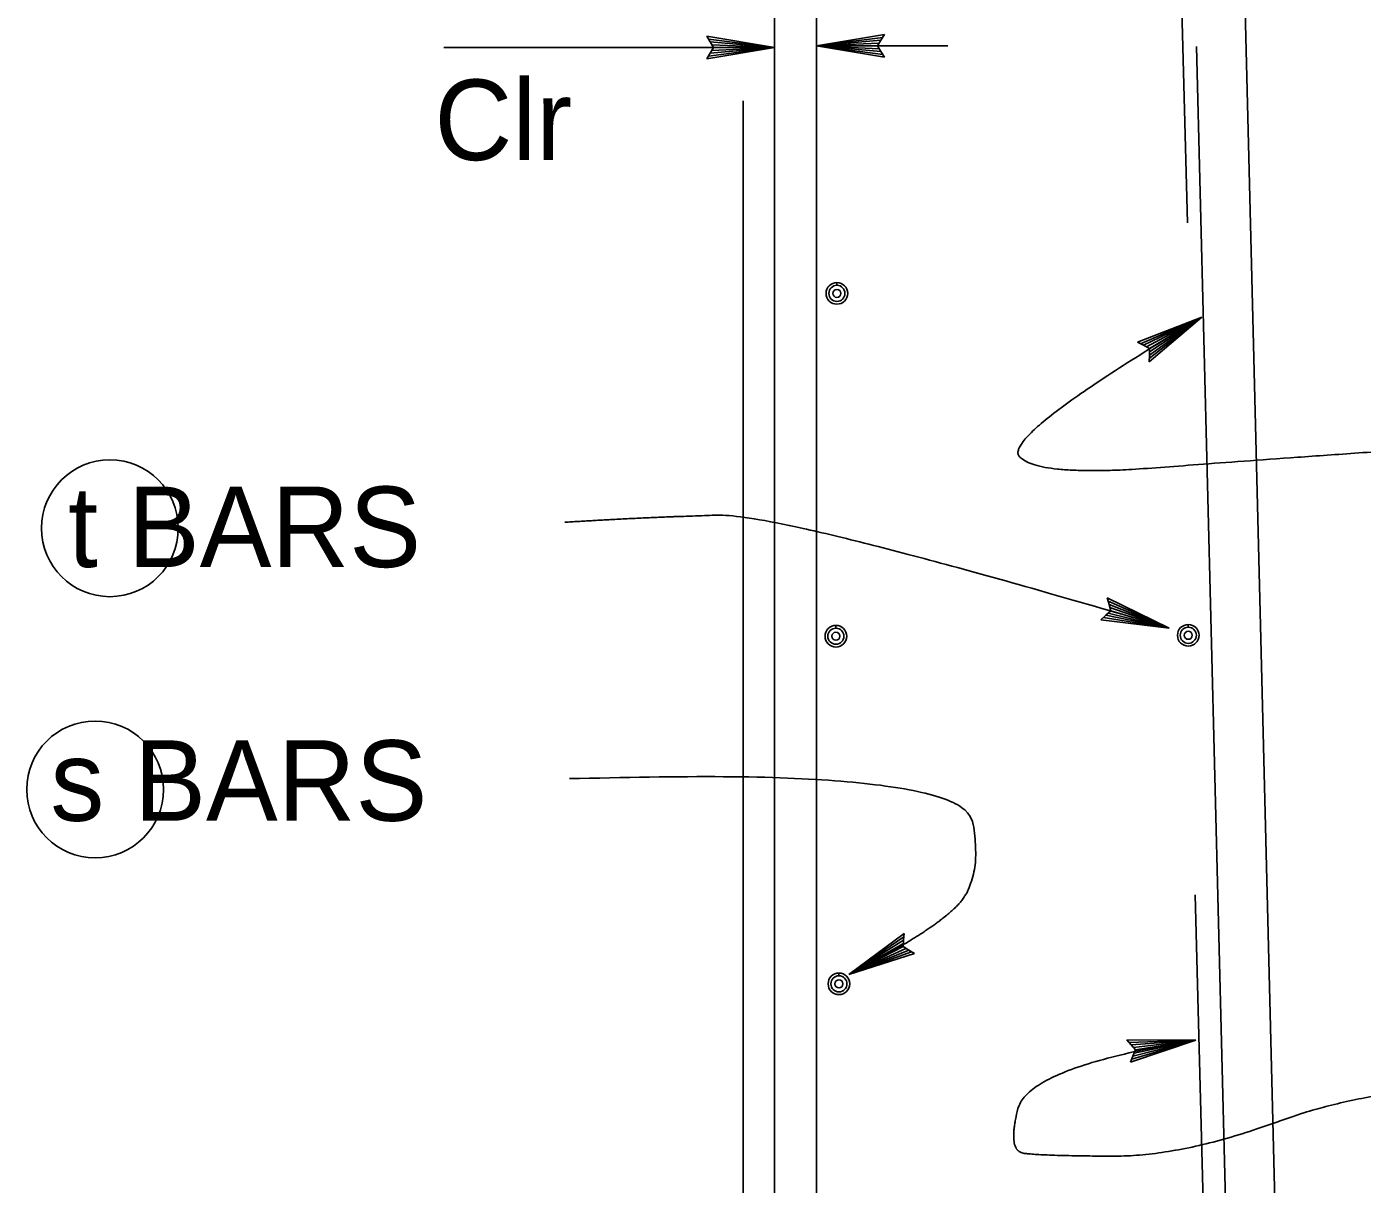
# Model space of a CAD drawing. Extents: x 0 to 2.83, y 0 to 1.83.
# Drawn here: x 2.3362 to 2.5297, y 0.728 to 0.8958 of the extents above; entities that cross this region are included whole.
import ezdxf

# ---------------------------------------------------------------- set-up
doc = ezdxf.new("R2010")
doc.units = 0
for name, color, linetype in [('212 Leaders and Dim Lines', 7, 'Continuous'), ('213 Rebar', 7, 'Continuous'), ('214 Text and Titles', 7, 'Continuous'), ('240 Concrete', 7, 'Continuous')]:
    doc.layers.add(name, color=color, linetype=linetype)

msp = doc.modelspace()

# ---------------------------------------------------------------- linework, layer by layer
at = {"layer": '212 Leaders and Dim Lines'}
for p, q in [((2.4351912666516617, 0.8935646199237546), (2.4346850166622582, 0.894385713665807)), ((2.4346850166622582, 0.894385713665807), (2.444528766662258, 0.8927427449131579)), ((2.450606023633194, 0.8929988213020468), (2.4604497736331945, 0.8946433525652927)), ((2.450606023633194, 0.8929988213020468), (2.460196648638493, 0.8942324150599943)), ((2.4599435236437914, 0.8938214775546959), (2.4604497736331945, 0.8946433525652927)), ((2.444528766662258, 0.8927427449131579), (2.39659248038232, 0.8927427449131579)), ((2.444528766662258, 0.8927427449131579), (2.4346850166622582, 0.8910982136764037)), ((2.4349381416569598, 0.8939747761605087), (2.444528766662258, 0.8927427449131579)), ((2.444528766662258, 0.8927427449131579), (2.4349381416569598, 0.8915091511552103)), ((2.444528766662258, 0.8927427449131579), (2.4351912666516617, 0.8935646199237546)), ((2.4351912666516617, 0.8935646199237546), (2.4356975166675565, 0.8927427449131579)), ((2.4351912666516617, 0.8919200886605086), (2.444528766662258, 0.8927427449131579)), ((2.4356975166675565, 0.8927427449131579), (2.4351912666516617, 0.8919200886605086)), ((2.444528766662258, 0.8927427449131579), (2.435444391672855, 0.8931536824184563)), ((2.435444391672855, 0.8923318074078594), (2.444528766662258, 0.8927427449131579)), ((2.4356975166675565, 0.8927427449131579), (2.444528766662258, 0.8927427449131579)), ((2.4599435236437914, 0.8938214775546959), (2.450606023633194, 0.8929988213020468)), ((2.4596903986225978, 0.8934097588073451), (2.450606023633194, 0.8929988213020468)), ((2.46962012946312, 0.8929988213020468), (2.450606023633194, 0.8929988213020468)), ((2.4594372736278958, 0.8929988213020468), (2.450606023633194, 0.8929988213020468)), ((2.4604497736331945, 0.8913558525493975), (2.450606023633194, 0.8929988213020468)), ((2.450606023633194, 0.8929988213020468), (2.4599435236437914, 0.8921769462914501)), ((2.460196648638493, 0.891766790054696), (2.450606023633194, 0.8929988213020468)), ((2.450606023633194, 0.8929988213020468), (2.4596903986225978, 0.8925878837967484)), ((2.4594372736278958, 0.8929988213020468), (2.4599435236437914, 0.8938214775546959)), ((2.4599435236437914, 0.8921769462914501), (2.4594372736278958, 0.8929988213020468)), ((2.4599435236437914, 0.8921769462914501), (2.4604497736331945, 0.8913558525493975)), ((2.4351912666516617, 0.8919200886605086), (2.4346850166622582, 0.8910982136764037)), ((2.497132390618695, 0.8500666181708476), (2.506434961215001, 0.8536806105524528)), ((2.497559867169247, 0.8498425518570937), (2.506434961215001, 0.8536806105524528)), ((2.506434961215001, 0.8536806105524528), (2.497986944753868, 0.8496191572684493)), ((2.506434961215001, 0.8536806105524528), (2.4984144212779285, 0.849395090981187)), ((2.506434961215001, 0.8536806105524528), (2.498811118269185, 0.8472400425680224)), ((2.506434961215001, 0.8536806105524528), (2.498818912887246, 0.8477226201549747)), ((2.4988267075317987, 0.848205197741927), (2.506434961215001, 0.8536806105524528)), ((2.4988341032104198, 0.8486884470539889), (2.506434961215001, 0.8536806105524528)), ((2.498841897828481, 0.849171024667433), (2.506434961215001, 0.8536806105524528)), ((2.497986944753868, 0.8496191572684493), (2.497132390618695, 0.8500666181708476)), ((2.497986944753868, 0.8496191572684493), (2.498841897828481, 0.849171024667433)), ((2.4988267075317987, 0.848205197741927), (2.498811118269185, 0.8472400425680224)), ((2.498841897828481, 0.849171024667433), (2.4988267075317987, 0.848205197741927)), ((2.4929869242492444, 0.8120675784972092), (2.4927336552983097, 0.8129983517620624)), ((2.4927336552983097, 0.8129983517620624), (2.5017104254937217, 0.8086375768843908)), ((2.493239972179411, 0.8111360559128764), (2.492521664326914, 0.8104902338385418)), ((2.4928601792633933, 0.8125325904566502), (2.5017104254937217, 0.8086375768843908)), ((2.5017104254937217, 0.8086375768843908), (2.4929869242492444, 0.8120675784972092)), ((2.4929869242492444, 0.8120675784972092), (2.493239972179411, 0.8111360559128764)), ((2.5017104254937217, 0.8086375768843908), (2.4931134482143276, 0.8116018172182887)), ((2.493239972179411, 0.8111360559128764), (2.5017104254937217, 0.8086375768843908)), ((2.492521664326914, 0.8104902338385418), (2.491803577468693, 0.8098451610571951)), ((2.5017104254937217, 0.8086375768843908), (2.491803577468693, 0.8098451610571951)), ((2.5017104254937217, 0.8086375768843908), (2.492162620897804, 0.8101676974611143)), ((2.492521664326914, 0.8104902338385418), (2.5017104254937217, 0.8086375768843908)), ((2.492880928776793, 0.8108135195354489), (2.5017104254937217, 0.8086375768843908)), ((2.455289685241842, 0.7584391426216841), (2.463291488933437, 0.7644036237127123)), ((2.4632171698988734, 0.7634412078664425), (2.463291488933437, 0.7644036237127123)), ((2.455289685241842, 0.7584391426216841), (2.4632543294161553, 0.7639224157763315)), ((2.4632171698988734, 0.7634412078664425), (2.455289685241842, 0.7584391426216841)), ((2.463180367675981, 0.7629593051836112), (2.455289685241842, 0.7584391426216841)), ((2.4631432081322076, 0.7624780972737223), (2.455289685241842, 0.7584391426216841)), ((2.4631432081322076, 0.7624780972737223), (2.4632171698988734, 0.7634412078664425)), ((2.463969293001639, 0.7619787462689003), (2.4631432081322076, 0.7624780972737223)), ((2.455289685241842, 0.7584391426216841), (2.4635562505669233, 0.7622284217713112)), ((2.455289685241842, 0.7584391426216841), (2.463969293001639, 0.7619787462689003)), ((2.4643819781154734, 0.7617297655394316), (2.455289685241842, 0.7584391426216841)), ((2.4647950205236975, 0.7614800900635124), (2.455289685241842, 0.7584391426216841)), ((2.463969293001639, 0.7619787462689003), (2.4647950205236975, 0.7614800900635124)), ((2.4961927991206005, 0.7482424957316474), (2.4955626735210386, 0.7489728557462114)), ((2.4955626735210386, 0.7489728557462114), (2.5055424100255, 0.7489126903062193)), ((2.4958777983247877, 0.7486072900718626), (2.5055424100255, 0.7489126903062193)), ((2.5055424100255, 0.7489126903062193), (2.496084327781084, 0.7457270071377283)), ((2.5055424100255, 0.7489126903062193), (2.4961927991206005, 0.7482424957316474)), ((2.4961927991206005, 0.7482424957316474), (2.496823048675115, 0.7475113643829496)), ((2.5055424100255, 0.7489126903062193), (2.4962690389933297, 0.7461729036221232)), ((2.4964537502055757, 0.7466188000800262), (2.5055424100255, 0.7489126903062193)), ((2.496823048675115, 0.7475113643829496), (2.4964537502055757, 0.7466188000800262)), ((2.5055424100255, 0.7489126903062193), (2.4965079238978576, 0.7478769300572985)), ((2.496638337462869, 0.7470654678985548), (2.5055424100255, 0.7489126903062193)), ((2.496823048675115, 0.7475113643829496), (2.5055424100255, 0.7489126903062193)), ((2.4964537502055757, 0.7466188000800262), (2.496084327781084, 0.7457270071377283))]:
    msp.add_line(p, q, dxfattribs=at)
for points in [[(2.56264821645274, 0.8363271781844369), (2.5169656765847583, 0.8332124595576765), (2.482852091619956, 0.8305427007460928), (2.4772159340846818, 0.8363271781844369), (2.506434961215001, 0.8536806105524528)], [(2.5017104254937217, 0.8086375768843908), (2.445603983476134, 0.8251869590647178), (2.4274400274200327, 0.8247833155891513), (2.4141197929647626, 0.82397602866451)], [(2.455289685241842, 0.7584391426216841), (2.46740549466689, 0.7646701303320498), (2.4746749803378143, 0.7722857819721654), (2.471905652451823, 0.7885555832129548), (2.4147882651244643, 0.7868247532875217)], [(2.5055424100255, 0.7489126903062193), (2.4813543396313786, 0.7450253218590096), (2.478222848381501, 0.7329312866487031), (2.4829740764865904, 0.7321754094513704), (2.503706708249195, 0.732067426990824), (2.531242234814286, 0.7422177779642797), (2.5510030244584656, 0.7426497077799734)]]:
    msp.add_open_spline(points, degree=2, dxfattribs=at)
at = {"layer": '213 Rebar'}
for p, q in [((2.450606023633194, 1.1122488599270353), (2.450606023633194, 0.6437223514490358)), ((2.504331382188592, 0.8673682113271143), (2.500343735191105, 1.0262013229244022)), ((2.5162048448186773, 0.47205680927817795), (2.5056385502182072, 0.8929259194707667)), ((2.4535522548145066, 0.8587036619085343), (2.4535522548145066, 0.8583026505219513)), ((2.4534062391648694, 0.8090260720262256), (2.4534062391648694, 0.8086250606396425)), ((2.5044685350193534, 0.8091592474368691), (2.5044685350193534, 0.808758236050286)), ((2.512881154830995, 0.47549685574578754), (2.5054872281627345, 0.7700064698445336)), ((2.4538511054111436, 0.7586585156284439), (2.4538511054111436, 0.7582575042418609))]:
    msp.add_line(p, q, dxfattribs=at)
for centre, radius in [((2.453552476180263, 0.8571368284456242), 0.00156699990234375), ((2.453552466792376, 0.857136819014743), 0.001166128223511082), ((2.453552466792376, 0.857136819014743), 0.0005821312091767319), ((2.4534064605313843, 0.8074592385797696), 0.00156699990234375), ((2.5044687563839965, 0.8075924139819254), 0.00156699990234375), ((2.4534064511434974, 0.8074592291488885), 0.001166128223511082), ((2.4534064511434974, 0.8074592291488885), 0.0005821312091767319), ((2.50446874699611, 0.8075924045510442), 0.001166128223511082), ((2.50446874699611, 0.8075924045510442), 0.0005821312091767319), ((2.4538513267755677, 0.7570916821880003), 0.00156699990234375), ((2.453851317387681, 0.7570916727571191), 0.001166128223511082), ((2.453851317387681, 0.7570916727571191), 0.0005821312091767319)]:
    msp.add_circle(centre, radius, dxfattribs=at)
at = {"layer": '214 Text and Titles'}
for centre in [(2.348218461749436, 0.8231011854351974), (2.3460739093666, 0.7852607055702109)]:
    msp.add_circle(centre, 0.009912170239141144, dxfattribs=at)
at = {"layer": '240 Concrete'}
for p, q in [((2.444528766662258, 1.1155450291335203), (2.444528766662258, 0.5335252125275091)), ((2.5218495060240143, 0.5335249509213622), (2.5091400113448317, 1.0397604766969986)), ((2.4399711061243017, 0.8850358573677192), (2.4399711061243017, 0.6902955744399429))]:
    msp.add_line(p, q, dxfattribs=at)

# ---------------------------------------------------------------- texts
at = {"layer": '212 Leaders and Dim Lines'}
msp.add_text('Clr', height=0.011666890624999999, dxfattribs=at).set_placement((2.395246593662789, 0.8764491726675805))
at = {"layer": '214 Text and Titles'}
for s, p in [('t BARS', (2.342147388417973, 0.8174744921120249)), ('s BARS', (2.3395900674585186, 0.7807132073898027))]:
    msp.add_text(s, height=0.011666666666666665, dxfattribs=at).set_placement(p)

doc.saveas('drawing.dxf')
